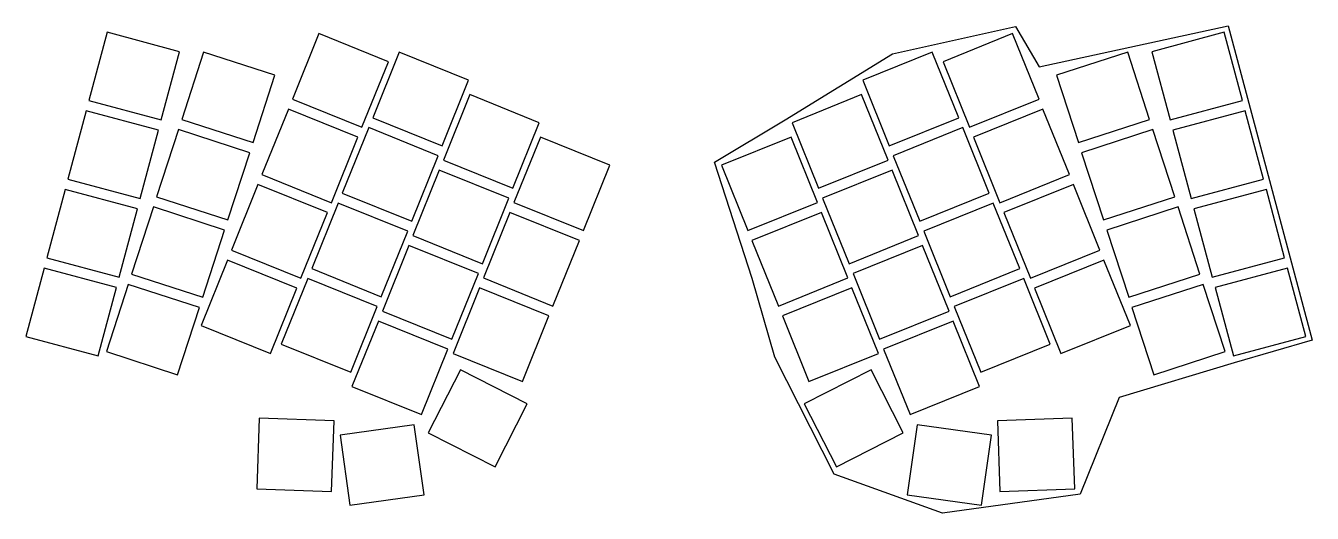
# Model space of a CAD drawing. Header units: millimetres. Extents: x -11 to 290, y -47 to 67.
import ezdxf

# ---------------------------------------------------------------- set-up
doc = ezdxf.new("R2010")
doc.units = ezdxf.units.MM

msp = doc.modelspace()

# ---------------------------------------------------------------- linework, layer by layer
for p, q in [((191.8, 60.29), (220.53, 66.61)), ((220.53, 66.61), (226.05, 57.24)), ((226.05, 57.24), (270.16, 66.82)), ((270.16, 66.82), (289.83, -6.59)), ((8.44, 65.29), (4.17, 49.35)), ((25.34, 60.76), (8.44, 65.29)), ((57.88, 64.98), (51.7, 49.68)), ((74.1, 58.42), (57.88, 64.98)), ((219.83, 64.98), (203.61, 58.42)), ((226.02, 49.68), (219.83, 64.98)), ((269.28, 65.29), (252.37, 60.76)), ((273.55, 49.35), (269.28, 65.29)), ((21.07, 44.82), (25.34, 60.76)), ((30.96, 60.66), (25.86, 44.97)), ((47.6, 55.25), (30.96, 60.66)), ((76.62, 60.64), (70.44, 45.34)), ((92.84, 54.09), (76.62, 60.64)), ((166.75, 44.88), (191.8, 60.29)), ((201.09, 60.64), (184.87, 54.09)), ((207.27, 45.34), (201.09, 60.64)), ((246.76, 60.66), (230.11, 55.25)), ((251.86, 44.97), (246.76, 60.66)), ((252.37, 60.76), (256.64, 44.82)), ((67.92, 43.12), (74.1, 58.42)), ((203.61, 58.42), (209.79, 43.12)), ((42.5, 39.56), (47.6, 55.25)), ((86.66, 38.79), (92.84, 54.09)), ((184.87, 54.09), (191.05, 38.79)), ((230.11, 55.25), (235.21, 39.56)), ((4.17, 49.35), (21.07, 44.82)), ((51.7, 49.68), (67.92, 43.12)), ((93.11, 50.74), (86.93, 35.45)), ((109.34, 44.19), (93.11, 50.74)), ((184.6, 50.74), (168.38, 44.19)), ((190.78, 35.45), (184.6, 50.74)), ((209.79, 43.12), (226.02, 49.68)), ((256.64, 44.82), (273.55, 49.35)), ((3.52, 46.94), (-0.75, 31)), ((20.42, 42.41), (3.52, 46.94)), ((50.76, 47.36), (44.58, 32.06)), ((66.99, 40.81), (50.76, 47.36)), ((70.44, 45.34), (86.66, 38.79)), ((191.05, 38.79), (207.27, 45.34)), ((226.95, 47.36), (210.73, 40.81)), ((233.13, 32.06), (226.95, 47.36)), ((274.19, 46.94), (257.29, 42.41)), ((278.46, 31), (274.19, 46.94)), ((16.15, 26.47), (20.42, 42.41)), ((25.08, 42.59), (19.98, 26.9)), ((41.73, 37.18), (25.08, 42.59)), ((25.86, 44.97), (42.5, 39.56)), ((69.5, 43.03), (63.32, 27.73)), ((85.73, 36.47), (69.5, 43.03)), ((103.16, 28.89), (109.34, 44.19)), ((150.26, 34.98), (166.75, 44.88)), ((168.38, 44.19), (174.56, 28.89)), ((208.21, 43.03), (191.99, 36.47)), ((214.39, 27.73), (208.21, 43.03)), ((235.21, 39.56), (251.86, 44.97)), ((252.63, 42.59), (235.98, 37.18)), ((257.73, 26.9), (252.63, 42.59)), ((257.29, 42.41), (261.56, 26.47)), ((60.8, 25.51), (66.99, 40.81)), ((109.6, 40.84), (103.42, 25.55)), ((125.83, 34.29), (109.6, 40.84)), ((168.11, 40.84), (151.88, 34.29)), ((174.29, 25.55), (168.11, 40.84)), ((210.73, 40.81), (216.91, 25.51)), ((36.63, 21.49), (41.73, 37.18)), ((79.55, 21.17), (85.73, 36.47)), ((191.99, 36.47), (198.17, 21.17)), ((235.98, 37.18), (241.08, 21.49)), ((85.99, 33.13), (79.81, 17.83)), ((102.22, 26.57), (85.99, 33.13)), ((86.93, 35.45), (103.16, 28.89)), ((119.65, 18.99), (125.83, 34.29)), ((159.08, 7.81), (150.26, 34.98)), ((151.88, 34.29), (158.06, 18.99)), ((174.56, 28.89), (190.78, 35.45)), ((191.72, 33.13), (175.49, 26.57)), ((197.9, 17.83), (191.72, 33.13)), ((-0.75, 31), (16.15, 26.47)), ((44.58, 32.06), (60.8, 25.51)), ((216.91, 25.51), (233.13, 32.06)), ((261.56, 26.47), (278.46, 31)), ((-1.4, 28.59), (-5.67, 12.65)), ((15.5, 24.06), (-1.4, 28.59)), ((43.64, 29.75), (37.46, 14.45)), ((59.87, 23.19), (43.64, 29.75)), ((63.32, 27.73), (79.55, 21.17)), ((198.17, 21.17), (214.39, 27.73)), ((234.07, 29.75), (217.84, 23.19)), ((240.25, 14.45), (234.07, 29.75)), ((279.11, 28.59), (262.21, 24.06)), ((283.38, 12.65), (279.11, 28.59)), ((11.23, 8.12), (15.5, 24.06)), ((19.21, 24.52), (14.11, 8.83)), ((35.86, 19.11), (19.21, 24.52)), ((19.98, 26.9), (36.63, 21.49)), ((62.38, 25.41), (56.2, 10.11)), ((78.61, 18.85), (62.38, 25.41)), ((96.04, 11.27), (102.22, 26.57)), ((103.42, 25.55), (119.65, 18.99)), ((158.06, 18.99), (174.29, 25.55)), ((175.49, 26.57), (181.67, 11.27)), ((215.33, 25.41), (199.1, 18.85)), ((221.51, 10.11), (215.33, 25.41)), ((241.08, 21.49), (257.73, 26.9)), ((258.5, 24.52), (241.86, 19.11)), ((263.6, 8.83), (258.5, 24.52)), ((262.21, 24.06), (266.48, 8.12)), ((53.69, 7.89), (59.87, 23.19)), ((102.49, 23.23), (96.3, 7.93)), ((118.71, 16.67), (102.49, 23.23)), ((175.23, 23.23), (159, 16.67)), ((181.41, 7.93), (175.23, 23.23)), ((217.84, 23.19), (224.02, 7.89)), ((30.76, 3.42), (35.86, 19.11)), ((72.43, 3.56), (78.61, 18.85)), ((199.1, 18.85), (205.28, 3.56)), ((241.86, 19.11), (246.96, 3.42)), ((78.88, 15.51), (72.69, 0.21)), ((95.1, 8.96), (78.88, 15.51)), ((79.81, 17.83), (96.04, 11.27)), ((112.53, 1.37), (118.71, 16.67)), ((159, 16.67), (165.18, 1.37)), ((181.67, 11.27), (197.9, 17.83)), ((198.84, 15.51), (182.61, 8.96)), ((205.02, 0.21), (198.84, 15.51)), ((-5.67, 12.65), (11.23, 8.12)), ((36.53, 12.13), (30.34, -3.17)), ((52.75, 5.57), (36.53, 12.13)), ((37.46, 14.45), (53.69, 7.89)), ((224.02, 7.89), (240.25, 14.45)), ((241.19, 12.13), (224.96, 5.57)), ((247.37, -3.17), (241.19, 12.13)), ((266.48, 8.12), (283.38, 12.65)), ((-6.32, 10.23), (-10.59, -5.7)), ((10.59, 5.7), (-6.32, 10.23)), ((56.2, 10.11), (72.43, 3.56)), ((205.28, 3.56), (221.51, 10.11)), ((284.03, 10.23), (267.12, 5.7)), ((288.3, -5.7), (284.03, 10.23)), ((13.34, 6.45), (8.24, -9.24)), ((29.98, 1.04), (13.34, 6.45)), ((14.11, 8.83), (30.76, 3.42)), ((55.27, 7.79), (49.08, -7.51)), ((71.49, 1.24), (55.27, 7.79)), ((88.92, -6.34), (95.1, 8.96)), ((96.3, 7.93), (112.53, 1.37)), ((164.34, -10.56), (159.08, 7.81)), ((165.18, 1.37), (181.41, 7.93)), ((182.61, 8.96), (188.79, -6.34)), ((222.45, 7.79), (206.22, 1.24)), ((228.63, -7.51), (222.45, 7.79)), ((246.96, 3.42), (263.6, 8.83)), ((264.37, 6.45), (247.73, 1.04)), ((269.47, -9.24), (264.37, 6.45)), ((6.32, -10.23), (10.59, 5.7)), ((46.57, -9.72), (52.75, 5.57)), ((95.37, 5.61), (89.19, -9.69)), ((111.59, -0.94), (95.37, 5.61)), ((182.34, 5.61), (166.12, -0.94)), ((188.52, -9.69), (182.34, 5.61)), ((224.96, 5.57), (231.14, -9.72)), ((267.12, 5.7), (271.4, -10.23)), ((24.89, -14.65), (29.98, 1.04)), ((65.31, -14.06), (71.49, 1.24)), ((72.69, 0.21), (88.92, -6.34)), ((188.79, -6.34), (205.02, 0.21)), ((206.22, 1.24), (212.4, -14.06)), ((247.73, 1.04), (252.83, -14.65)), ((71.76, -2.11), (65.58, -17.4)), ((87.98, -8.66), (71.76, -2.11)), ((105.41, -16.24), (111.59, -0.94)), ((166.12, -0.94), (172.3, -16.24)), ((205.95, -2.11), (189.73, -8.66)), ((212.13, -17.4), (205.95, -2.11)), ((-10.59, -5.7), (6.32, -10.23)), ((30.34, -3.17), (46.57, -9.72)), ((231.14, -9.72), (247.37, -3.17)), ((271.4, -10.23), (288.3, -5.7)), ((49.08, -7.51), (65.31, -14.06)), ((81.8, -23.96), (87.98, -8.66)), ((189.73, -8.66), (195.91, -23.96)), ((212.4, -14.06), (228.63, -7.51)), ((289.83, -6.59), (271.63, -11.85)), ((8.24, -9.24), (24.89, -14.65)), ((89.19, -9.69), (105.41, -16.24)), ((178.16, -37.85), (164.34, -10.56)), ((172.3, -16.24), (188.52, -9.69)), ((271.63, -11.85), (244.71, -19.94)), ((252.83, -14.65), (269.47, -9.24)), ((90.91, -13.52), (83.41, -28.22)), ((106.5, -21.46), (90.91, -13.52)), ((186.81, -13.52), (171.21, -21.46)), ((194.3, -28.22), (186.81, -13.52)), ((65.58, -17.4), (81.8, -23.96)), ((195.91, -23.96), (212.13, -17.4)), ((244.71, -19.94), (235.65, -42.52)), ((99.01, -36.16), (106.5, -21.46)), ((171.21, -21.46), (178.7, -36.16)), ((43.93, -24.82), (43.35, -41.31)), ((61.42, -25.44), (43.93, -24.82)), ((60.84, -41.93), (61.42, -25.44)), ((80.15, -26.32), (62.82, -28.75)), ((82.44, -42.66), (80.15, -26.32)), ((197.56, -26.32), (195.27, -42.66)), ((214.89, -28.75), (197.56, -26.32)), ((233.79, -24.82), (216.3, -25.44)), ((216.3, -25.44), (216.87, -41.93)), ((234.36, -41.31), (233.79, -24.82)), ((62.82, -28.75), (65.12, -45.09)), ((83.41, -28.22), (99.01, -36.16)), ((178.7, -36.16), (194.3, -28.22)), ((212.6, -45.09), (214.89, -28.75)), ((203.49, -46.99), (178.16, -37.85)), ((43.35, -41.31), (60.84, -41.93)), ((216.87, -41.93), (234.36, -41.31)), ((65.12, -45.09), (82.44, -42.66)), ((195.27, -42.66), (212.6, -45.09)), ((235.65, -42.52), (203.49, -46.99))]:
    msp.add_line(p, q)

doc.saveas('drawing.dxf')
